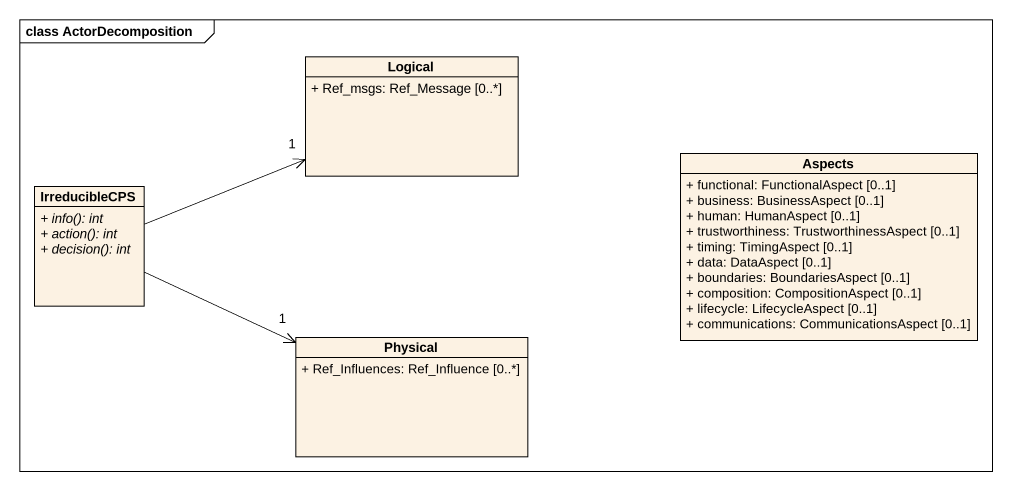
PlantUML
@startuml
mainframe class ActorDecomposition
hide circle
hide empty members
skinparam classAttributeIconSize 0
class Logical {
  + Ref_msgs: Ref_Message [0..*]
}
class Aspects {
  + functional: FunctionalAspect [0..1]
  + business: BusinessAspect [0..1]
  + human: HumanAspect [0..1]
  + trustworthiness: TrustworthinessAspect [0..1]
  + timing: TimingAspect [0..1]
  + data: DataAspect [0..1]
  + boundaries: BoundariesAspect [0..1]
  + composition: CompositionAspect [0..1]
  + lifecycle: LifecycleAspect [0..1]
  + communications: CommunicationsAspect [0..1]
}
class IrreducibleCPS {
  {abstract} + info(): int
  {abstract} + action(): int
  {abstract} + decision(): int
}
class Physical {
  + Ref_Influences: Ref_Influence [0..*]
}
IrreducibleCPS -right-> "1" Logical
IrreducibleCPS -right-> "1" Physical
@enduml
